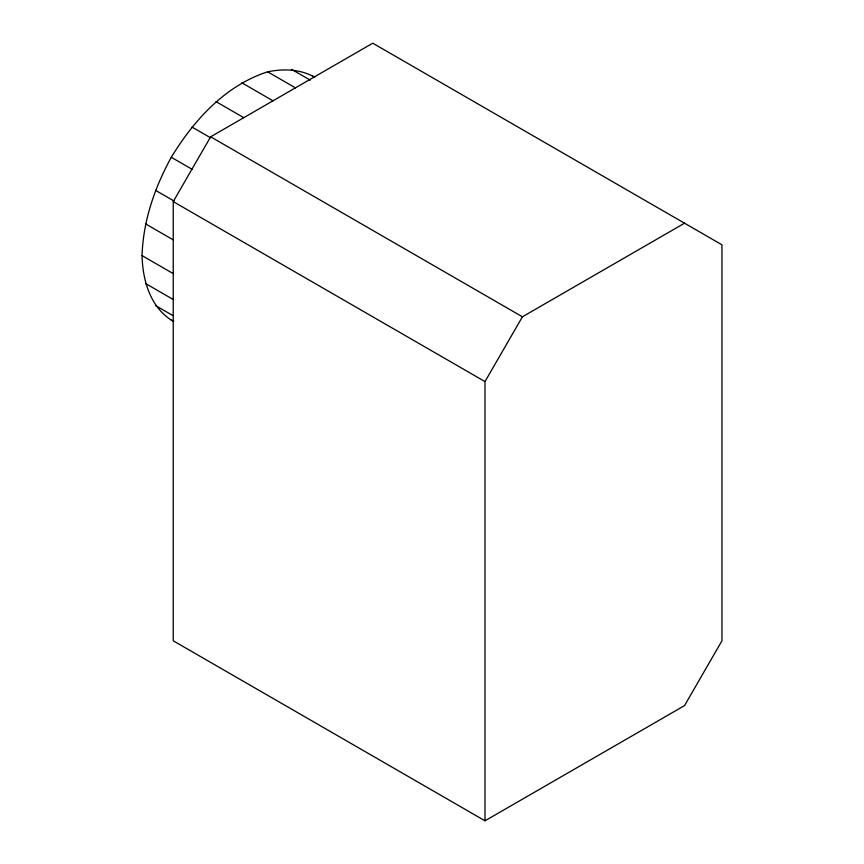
<?xml version="1.0" encoding="UTF-8"?>
<svg xmlns="http://www.w3.org/2000/svg" width="864" height="864" viewBox="0 0 864 864"><rect width="100%" height="100%" fill="white"/><g stroke="black" fill="none" stroke-linecap="round" stroke-linejoin="round"><path stroke-width="1.3" d="M173.599 321.527C150.487 308.092 142.679 280.811 142.052 255.604C143.154 220.828 154.667 187.574 171.277 157.27C193.936 120.215 225.191 85.514 267.646 71.82C283.716 68.558 300.078 69.055 314.69 77.155M173.232 201.604L210.643 136.804L372.762 43.2L721.948 244.804L721.948 640.796L684.536 705.596L484.996 820.8L173.232 640.796L173.232 201.604L484.996 381.596L484.996 820.8M484.996 381.596L522.418 316.796L684.536 223.204M171.277 320.188L173.707 320.944M291.708 69.433L310.262 80.147M267.646 71.82L295.488 87.89M241.823 82.804L273.143 100.883M216 101.628L243.842 117.709M210.643 136.804L522.418 316.796M191.938 127.03L210.503 137.754M171.277 157.27L192.154 169.322M155.423 190.285L173.977 200.999M145.454 223.819L173.297 239.9M142.052 255.604L173.372 273.683M145.454 283.457L173.297 299.527M155.423 305.489L172.822 315.533M312.368 75.816L314.226 77.544"/></g></svg>
